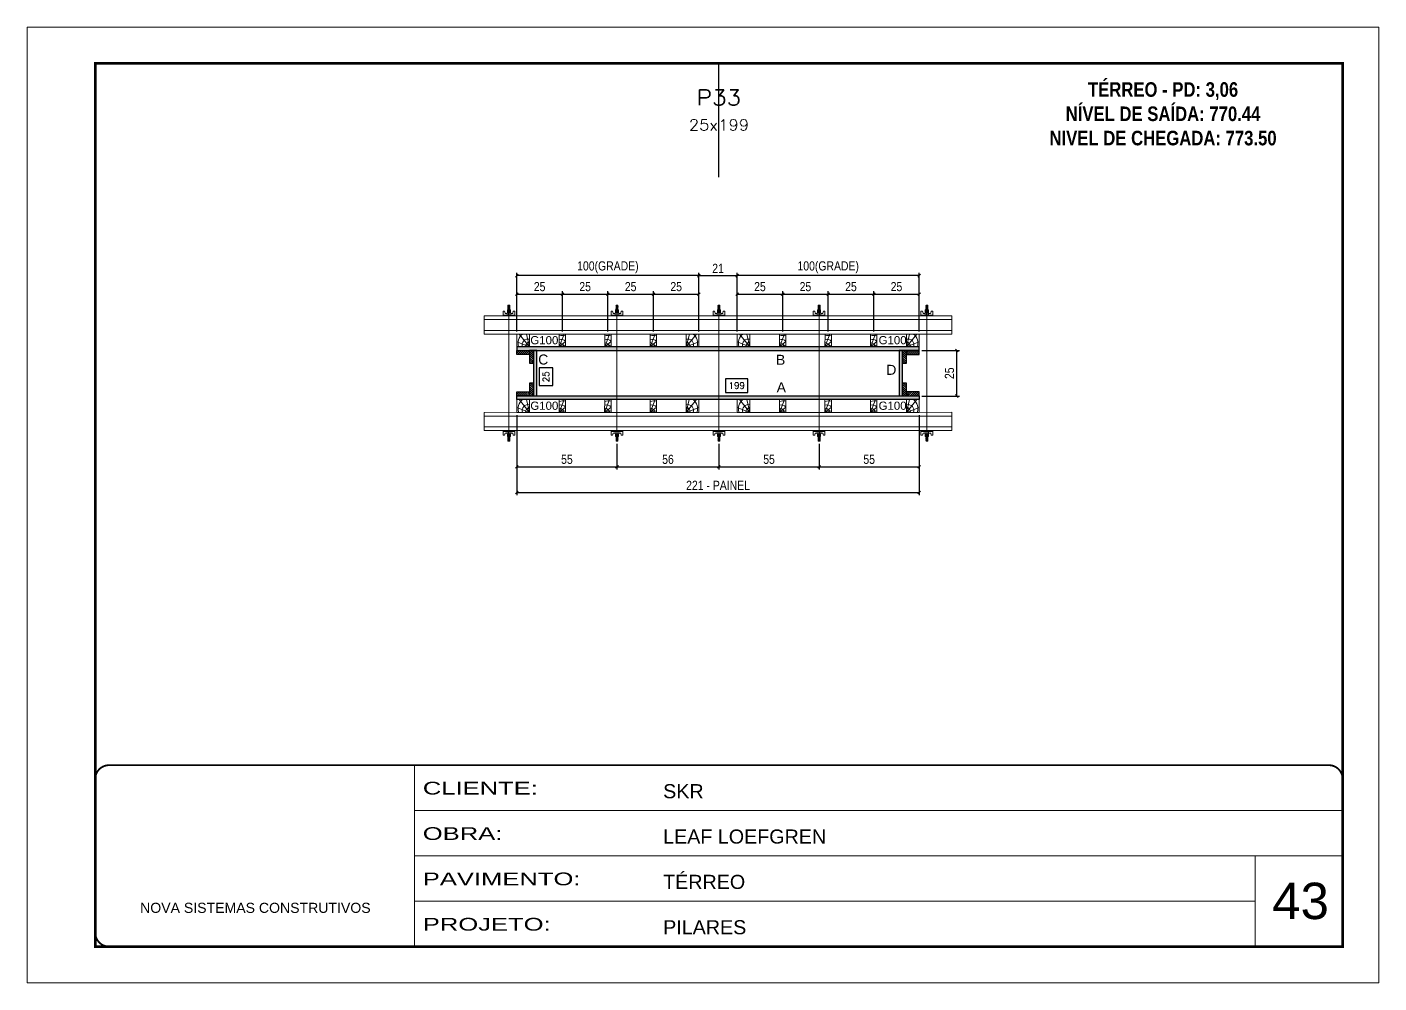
# Model space of a CAD drawing. Extents: x 14400 to 27878, y -21631 to 6985.
# Drawn here: x 17583 to 19068, y -5551 to -4501 of the extents above; entities that cross this region are included whole.
import ezdxf
from ezdxf.enums import TextEntityAlignment as Align

# ---------------------------------------------------------------- set-up
doc = ezdxf.new("R2010")
doc.units = 0
for name, pattern in [('CONTINUO', [0]), ('DASHED', [0.75, 0.5, -0.25]), ('HIDDEN', [0.375, 0.25, -0.125])]:
    doc.linetypes.add(name, pattern=pattern)
for name, color, linetype, lineweight in [('CARIMBO', 255, 'Continuous', 9), ('Folhas', 255, 'Continuous', 9), ('Hachura', 251, 'Continuous', 9), ('Madeira', 126, 'Continuous', 18), ('Perfil Metálico', 224, 'Continuous', 18), ('SARRAFO DE PRESSAO', 251, 'DASHED', 9), ('Texto Seção', 7, 'Continuous', 15)]:
    doc.layers.add(name, color=color, linetype=linetype, lineweight=lineweight)
for name, color, linetype in [('CHAPA', 1, 'Continuous'), ('COTA', 241, 'Continuous'), ('NOMENCLATURA', 7, 'Continuous'), ('SARRAFO', 251, 'Continuous'), ('Texto de Titulo', 7, 'Continuous'), ('Texto Qtd Sarr', 242, 'Continuous'), ('TEXTO_GERAL', 7, 'Continuous')]:
    doc.layers.add(name, color=color, linetype=linetype)
doc.styles.add('ARIAL', font='arial.ttf')
doc.styles.add('COTA TECNICA 2X', font='techl___.ttf', dxfattribs={"height": 10})
doc.styles.add('ROMANC', font='techb___.ttf', dxfattribs={"height": 2.5})
doc.styles.add('ROMANS', font='romans.shx')
doc.styles.add('SANSSERIF', font='sas_____.pfb')
doc.styles.add('Tecnologia', font='')
doc.styles.get('Tecnologia').set_extended_font_data('Forgotten Futurist')
doc.dimstyles.new('SECAO PILAR', dxfattribs={"dimtxt": 10, "dimasz": 3, "dimexe": 3, "dimexo": 3, "dimgap": 3, "dimtad": 1, "dimdec": 1, "dimlfac": 0.5, "dimzin": 12, "dimdsep": 46, "dimtxsty": 'COTA TECNICA 2X', "dimblk1": 'OBLIQUE', "dimblk2": 'OBLIQUE', "dimsah": 1, "dimcen": 0.9, "dimclrd": 256, "dimclre": 256, "dimclrt": 256, "dimadec": 1, "dimazin": 3, "dimtfac": 1, "dimtdec": 1, "dimtmove": 0, "dimatfit": 3, "dimfxl": 1, "dimtolj": 1, "dimtzin": 12, "dimarcsym": 0})
doc.dimstyles.new('SECÇÃO 2', dxfattribs={"dimtxt": 7, "dimasz": 6, "dimexe": 0.18, "dimexo": 2, "dimgap": -4, "dimtad": 3, "dimdec": 1, "dimlfac": 0.5, "dimzin": 12, "dimdsep": 46, "dimtxsty": 'ROMANS', "dimblk": 'ARCHTICK', "dimcen": 0.09, "dimse1": 1, "dimse2": 1, "dimsd1": 1, "dimsd2": 1, "dimclrd": 180, "dimclre": 5, "dimclrt": 1, "dimadec": 0, "dimazin": 3, "dimtfac": 1, "dimtdec": 1, "dimtofl": 0, "dimtmove": 0, "dimatfit": 3, "dimldrblk": 'ARCHTICK', "dimfxl": 1, "dimtolj": 1, "dimtzin": 0, "dimarcsym": 0})

# ---------------------------------------------------------------- blocks, each defined once
blk = doc.blocks.new('9999999999')
at = {"color": 30, "linetype": 'CONTINUO'}
for p, q in [((98564.6, 34230.2), (98564.6, 34429.4)), ((98564.6, 34379.6), (99584, 34379.6)), ((98564.6, 34329.8), (99488, 34329.8)), ((99584, 34329.8), (99488, 34329.8)), ((99488, 34329.8), (99488, 34230.2)), ((98564.6, 34280), (99488, 34280))]:
    blk.add_line(p, q, dxfattribs=at)
at = {"color": 30, "linetype": 'CONTINUO', "const_width": 2}
blk.add_lwpolyline([(99584, 34230.2), (99584, 34414.4, 0.414214), (99569, 34429.4), (98229, 34429.4, 0.414214), (98214, 34414.4), (98214, 34245.2, 0.414214), (98229, 34230.2), (99584, 34230.2)], format="xyb", dxfattribs=at)
at = {"layer": 'Folhas'}
blk.add_lwpolyline([(98139, 34190.2), (99624, 34190.2), (99624, 35240.2), (98139, 35240.2)], close=True, dxfattribs=at)
at = {"layer": 'Folhas', "color": 30, "const_width": 3}
blk.add_lwpolyline([(98214, 34230.2), (99584, 34230.2), (99584, 35200.2), (98214, 35200.2)], close=True, dxfattribs=at)
at = {"color": 7, "linetype": 'Continuous', "ltscale": 5, "style": 'ARIAL'}
for s, height, p in [('SKR', 15.48, (98837.7, 34393.1)), ('LEAF LOEFGREN', 15.483, (98837.7, 34343.3)), ('TÉRREO', 15.48, (98837.7, 34293.5)), ('NOVA SISTEMAS CONSTRUTIVOS', 11.059, (98263.2, 34267.2)), ('PILARES', 15.48, (98837.7, 34243.7))]:
    blk.add_text(s, height=height, dxfattribs=at).set_placement(p)
at = {"layer": 'Folhas', "color": 7, "style": 'Tecnologia', "width": 1.5}
for s, p in [('CLIENTE:', (98573.7, 34397.2)), ('OBRA:', (98573.7, 34347.3)), ('PAVIMENTO:', (98573.7, 34297.5)), ('PROJETO:', (98573.7, 34247.7))]:
    blk.add_text(s, height=14, dxfattribs=at).set_placement(p)
blk = doc.blocks.new('*D2009')
at = {"layer": 'COTA', "color": 180, "lineweight": -2, "transparency": 16777216}
for p, q in [((18160.9, -4875.5), (18145.9, -4875.5)), ((18145.9, -4875.5), (18145.9, -4894.9)), ((18160.9, -4894.9), (18160.9, -4875.5)), ((18145.9, -4894.9), (18160.9, -4894.9))]:
    blk.add_line(p, q, dxfattribs=at)
at = {"layer": 'Defpoints', "color": 0, "transparency": 16777216}
for p in [(18160.8, -4856.3), (18160.8, -4906.3), (18164.9, -4906.3)]:
    blk.add_point(p, dxfattribs=at)
at = {"layer": 'COTA', "color": 1, "transparency": 16777216, "insert": (18153.4, -4885.2), "char_height": 7, "attachment_point": 5, "rotation": 90, "style": 'ROMANS'}
blk.add_mtext('\\A1;25', dxfattribs=at)
blk = doc.blocks.new('_ArchTick')
at = {"color": 0, "linetype": 'ByBlock', "const_width": 0.15}
blk.add_lwpolyline([(-0.5, -0.5), (0.5, 0.5)], dxfattribs=at)
blk = doc.blocks.new('*D2010')
at = {"layer": 'COTA', "color": 180, "lineweight": -2, "transparency": 16777216}
for p, q in [((18375.3, -4887.3), (18350.6, -4887.3)), ((18350.6, -4887.3), (18350.6, -4902.3)), ((18375.3, -4902.3), (18375.3, -4887.3)), ((18350.6, -4902.3), (18375.3, -4902.3))]:
    blk.add_line(p, q, dxfattribs=at)
at = {"layer": 'Defpoints', "color": 0, "transparency": 16777216}
for p in [(18143.5, -4906.3), (18541.5, -4906.3), (18541.5, -4906.3)]:
    blk.add_point(p, dxfattribs=at)
at = {"layer": 'COTA', "color": 1, "transparency": 16777216, "insert": (18363, -4894.8), "char_height": 7, "attachment_point": 5, "style": 'ROMANS'}
blk.add_mtext('\\A1;199', dxfattribs=at)
blk = doc.blocks.new('_Oblique')
at = {"color": 0, "linetype": 'ByBlock', "lineweight": -2}
blk.add_line((-0.5, -0.5), (0.5, 0.5), dxfattribs=at)
blk = doc.blocks.new('*D2011')
at = {"layer": 'COTA', "lineweight": -2, "transparency": 16777216}
for p, q in [((18121.5, -4927.3), (18121.5, -5015.4)), ((18563.5, -4927.2), (18563.5, -5015.4)), ((18121.5, -5012.4), (18563.5, -5012.4))]:
    blk.add_line(p, q, dxfattribs=at)
at = {"layer": 'Defpoints', "color": 0, "transparency": 16777216}
for p in [(18121.5, -4924.3), (18563.5, -4924.2), (18563.5, -5012.4)]:
    blk.add_point(p, dxfattribs=at)
at = {"layer": 'COTA', "lineweight": -2, "transparency": 16777216, "xscale": 3, "yscale": 3, "zscale": 3, "rotation": 180}
blk.add_blockref('_Oblique', (18121.5, -5012.4), dxfattribs=at)
at = {"layer": 'COTA', "lineweight": -2, "transparency": 16777216, "xscale": 3, "yscale": 3, "zscale": 3}
blk.add_blockref('_Oblique', (18563.5, -5012.4), dxfattribs=at)
at = {"layer": 'COTA', "transparency": 16777216, "insert": (18342.5, -5004.4), "char_height": 10, "attachment_point": 5, "style": 'COTA TECNICA 2X'}
blk.add_mtext('\\A1;221 - PAINEL', dxfattribs=at)
blk = doc.blocks.new('*D2012')
at = {"layer": 'COTA', "lineweight": -2, "transparency": 16777216}
for p, q in [((18121.5, -4927.3), (18121.5, -4987)), ((18231.5, -4959), (18231.5, -4987)), ((18121.5, -4984), (18231.5, -4984))]:
    blk.add_line(p, q, dxfattribs=at)
at = {"layer": 'Defpoints', "color": 0, "transparency": 16777216}
for p in [(18121.5, -4924.3), (18231.5, -4956), (18231.5, -4984)]:
    blk.add_point(p, dxfattribs=at)
at = {"layer": 'COTA', "lineweight": -2, "transparency": 16777216, "xscale": 3, "yscale": 3, "zscale": 3, "rotation": 180}
blk.add_blockref('_Oblique', (18121.5, -4984), dxfattribs=at)
at = {"layer": 'COTA', "lineweight": -2, "transparency": 16777216, "xscale": 3, "yscale": 3, "zscale": 3}
blk.add_blockref('_Oblique', (18231.5, -4984), dxfattribs=at)
at = {"layer": 'COTA', "transparency": 16777216, "insert": (18176.5, -4975.9), "char_height": 10, "attachment_point": 5, "style": 'COTA TECNICA 2X'}
blk.add_mtext('\\A1;55', dxfattribs=at)
blk = doc.blocks.new('*D2013')
at = {"layer": 'COTA', "lineweight": -2, "transparency": 16777216}
for p, q in [((18563.5, -4927.3), (18563.5, -4987)), ((18453.5, -4959), (18453.5, -4987)), ((18453.5, -4984), (18563.5, -4984))]:
    blk.add_line(p, q, dxfattribs=at)
at = {"layer": 'Defpoints', "color": 0, "transparency": 16777216}
for p in [(18563.5, -4924.3), (18453.5, -4956), (18563.5, -4984)]:
    blk.add_point(p, dxfattribs=at)
at = {"layer": 'COTA', "lineweight": -2, "transparency": 16777216, "xscale": 3, "yscale": 3, "zscale": 3, "rotation": 180}
blk.add_blockref('_Oblique', (18453.5, -4984), dxfattribs=at)
at = {"layer": 'COTA', "lineweight": -2, "transparency": 16777216, "xscale": 3, "yscale": 3, "zscale": 3}
blk.add_blockref('_Oblique', (18563.5, -4984), dxfattribs=at)
at = {"layer": 'COTA', "transparency": 16777216, "insert": (18508.5, -4975.9), "char_height": 10, "attachment_point": 5, "style": 'COTA TECNICA 2X'}
blk.add_mtext('\\A1;55', dxfattribs=at)
blk = doc.blocks.new('C')
at = {"layer": 'Hachura', "color": 0}
for p, q in [((0, 3.22), (0, -3.22)), ((0.45, 3.22), (0, 3.22)), ((0.46, 3.16), (0, 3.16)), ((0.46, 3.05), (0, 3.05)), ((0.46, 2.88), (0, 2.88)), ((0, 2.75), (0, -1.16)), ((0.46, 2.65), (0, 2.65)), ((0.46, 2.23), (0, 2.23)), ((0.46, 1.51), (0, 1.51)), ((0.39, 0.49), (0.17, 0.49)), ((0.45, -3.23), (0.45, 3.22)), ((0.45, 3.22), (2.58, 3.22)), ((1.74, 0.97), (0.45, 0.97)), ((1.45, 0.1), (0.45, 0.1)), ((1.35, 1.94), (1.35, 0.96)), ((2.58, 2.39), (1.47, 2.09)), ((1.74, -0.97), (1.74, 0.97)), ((1.74, 0.97), (1.74, 0.84)), ((1.74, 0.97), (1.74, 0.84)), ((1.74, 0.84), (3.35, 0.84)), ((3.35, 0.45), (1.74, 0.45)), ((2.58, 3.22), (2.58, 2.39)), ((3.32, 0.84), (3.32, -0.84)), ((3.35, 0.84), (3.35, -0.84)), ((3.68, 0.45), (3.35, 0.45)), ((3.84, -0.52), (3.35, 0.45)), ((3.35, 0.06), (3.67, -0.57)), ((3.68, 0.45), (4.16, -0.52)), ((3.72, 0.5), (4.25, -0.57)), ((4.37, -0.55), (3.83, 0.53)), ((4.15, 0.45), (3.93, 0.45)), ((4.42, -0.52), (3.93, 0.45)), ((4.15, 0.45), (4.26, 0.45)), ((4.26, 0.45), (4.74, -0.52)), ((4.3, 0.5), (4.83, -0.57)), ((4.95, -0.55), (4.41, 0.53)), ((4.51, 0.45), (4.84, 0.45)), ((5, -0.52), (4.51, 0.45)), ((4.84, 0.45), (5.32, -0.52)), ((4.88, 0.5), (5.41, -0.57)), ((5.53, -0.55), (4.99, 0.53)), ((5.58, -0.52), (5.09, 0.45)), ((5.42, 0.45), (5.09, 0.45)), ((5.58, -0.52), (5.09, 0.45)), ((5.42, 0.45), (5.74, -0.19)), ((5.46, 0.5), (5.74, -0.07)), ((5.74, 0.19), (5.57, 0.53)), ((5.74, 0.32), (5.68, 0.45)), ((5.68, 0.45), (5.74, 0.45)), ((5.74, 0.45), (5.9, 0.29)), ((5.74, 0.45), (5.74, -0.52)), ((5.9, -0.36), (5.9, 0.29)), ((0.45, 0), (0, 0)), ((0.46, -1.52), (0, -1.52)), ((0.46, -2.23), (0, -2.23)), ((0.46, -2.65), (0, -2.65)), ((0.46, -2.88), (0, -2.88)), ((0.46, -3.05), (0, -3.05)), ((0.46, -3.16), (0, -3.16)), ((0, -3.22), (2.57, -3.22)), ((0.08, -0.48), (0.29, -0.48)), ((0.29, -0.48), (0.4, -0.48)), ((0.45, 0), (0.45, -0.97)), ((0.45, -0.16), (1.45, -0.16)), ((0.45, -0.65), (0.45, -0.32)), ((0.45, -3.23), (0.45, -0.65)), ((0.45, -0.97), (1.74, -0.97)), ((1.35, -1.94), (1.35, -0.97)), ((2.58, -2.39), (1.47, -2.1)), ((3.35, -0.32), (1.74, -0.32)), ((3.35, -0.84), (1.74, -0.84)), ((2.58, -3.23), (2.58, -2.39)), ((3.35, -0.07), (3.58, -0.52)), ((3.35, -0.52), (3.58, -0.52)), ((3.84, -0.52), (4.16, -0.52)), ((4.42, -0.52), (4.74, -0.52)), ((4.63, -0.52), (4.74, -0.52)), ((5, -0.52), (5.32, -0.52)), ((5.58, -0.52), (5.74, -0.52)), ((5.74, -0.52), (5.9, -0.36)), ((5.74, -0.52), (5.74, -0.52))]:
    blk.add_line(p, q, dxfattribs=at)
for centre, radius, start, end in [((1.52, 1.94), 0.161, 104.74356, 180), ((1.44, -0.03), 0.129, 272.69497, 87.30503), ((3.81, 0.39), 0.143, 25.56881, 154.43119), ((4.39, 0.39), 0.143, 25.56881, 154.43119), ((4.97, 0.39), 0.143, 25.56881, 154.43119), ((5.55, 0.39), 0.143, 25.56881, 154.43119), ((0.17, -0.37), 0.174, 221.74404, 317.85924), ((1.52, -1.94), 0.161, 180, 255.25644), ((3.71, -0.4), 0.174, 222.14076, 318.25596), ((4.29, -0.4), 0.174, 222.14076, 318.25596), ((4.87, -0.4), 0.174, 222.14076, 318.25596), ((5.45, -0.4), 0.174, 222.14076, 318.25596), ((5.61, -0.4), 0.174, 317.85924, 318.25596)]:
    blk.add_arc(centre, radius, start, end, dxfattribs=at)
blk = doc.blocks.new('*D2021')
at = {"layer": 'COTA', "lineweight": -2, "transparency": 16777216}
for p, q in [((18343.5, -4959), (18343.5, -4987)), ((18453.5, -4959), (18453.5, -4987)), ((18343.5, -4984), (18453.5, -4984))]:
    blk.add_line(p, q, dxfattribs=at)
at = {"layer": 'Defpoints', "color": 0, "transparency": 16777216}
for p in [(18343.5, -4956), (18453.5, -4956), (18453.5, -4984)]:
    blk.add_point(p, dxfattribs=at)
at = {"layer": 'COTA', "lineweight": -2, "transparency": 16777216, "xscale": 3, "yscale": 3, "zscale": 3, "rotation": 180}
blk.add_blockref('_Oblique', (18343.5, -4984), dxfattribs=at)
at = {"layer": 'COTA', "lineweight": -2, "transparency": 16777216, "xscale": 3, "yscale": 3, "zscale": 3}
blk.add_blockref('_Oblique', (18453.5, -4984), dxfattribs=at)
at = {"layer": 'COTA', "transparency": 16777216, "insert": (18398.5, -4975.9), "char_height": 10, "attachment_point": 5, "style": 'COTA TECNICA 2X'}
blk.add_mtext('\\A1;55', dxfattribs=at)
blk = doc.blocks.new('*D2022')
at = {"layer": 'COTA', "lineweight": -2, "transparency": 16777216}
for p, q in [((18566.5, -4856.3), (18607.8, -4856.3)), ((18604.8, -4906.3), (18604.8, -4856.3)), ((18566.5, -4906.3), (18607.8, -4906.3))]:
    blk.add_line(p, q, dxfattribs=at)
at = {"layer": 'Defpoints', "color": 0, "transparency": 16777216}
for p in [(18563.5, -4856.3), (18604.8, -4856.3), (18563.5, -4906.3)]:
    blk.add_point(p, dxfattribs=at)
at = {"layer": 'COTA', "lineweight": -2, "transparency": 16777216, "xscale": 3, "yscale": 3, "zscale": 3}
for p, rotation in [((18604.8, -4856.3), 90), ((18604.8, -4906.3), 270)]:
    blk.add_blockref('_Oblique', p, dxfattribs=dict(at, rotation=rotation))
at = {"layer": 'COTA', "transparency": 16777216, "insert": (18596.7, -4881.3), "char_height": 10, "attachment_point": 5, "rotation": 90, "style": 'COTA TECNICA 2X'}
blk.add_mtext('\\A1;25', dxfattribs=at)
blk = doc.blocks.new('*D2023')
at = {"layer": 'COTA', "lineweight": -2, "transparency": 16777216}
for p, q in [((18231.5, -4959), (18231.5, -4987)), ((18343.5, -4959), (18343.5, -4987)), ((18231.5, -4984), (18343.5, -4984))]:
    blk.add_line(p, q, dxfattribs=at)
at = {"layer": 'Defpoints', "color": 0, "transparency": 16777216}
for p in [(18231.5, -4956), (18343.5, -4956), (18343.5, -4984)]:
    blk.add_point(p, dxfattribs=at)
at = {"layer": 'COTA', "lineweight": -2, "transparency": 16777216, "xscale": 3, "yscale": 3, "zscale": 3, "rotation": 180}
blk.add_blockref('_Oblique', (18231.5, -4984), dxfattribs=at)
at = {"layer": 'COTA', "lineweight": -2, "transparency": 16777216, "xscale": 3, "yscale": 3, "zscale": 3}
blk.add_blockref('_Oblique', (18343.5, -4984), dxfattribs=at)
at = {"layer": 'COTA', "transparency": 16777216, "insert": (18287.5, -4975.9), "char_height": 10, "attachment_point": 5, "style": 'COTA TECNICA 2X'}
blk.add_mtext('\\A1;56', dxfattribs=at)
blk = doc.blocks.new('PONTALETE')
at = {"layer": 'Madeira'}
for q in [(2.71, 7), (7, 5.76), (7, 1.74)]:
    blk.add_line((0, 0), q, dxfattribs=at)
blk.add_lwpolyline([(0, 0), (7, 0), (7, 7), (0, 7)], close=True, dxfattribs=at)
for centre, radius, start, end in [((2.04, 0.06), 6.23, 37.28179, 109.09128), ((1.09, 0.9), 3.19, 343.60304, 109.98471), ((-0.21, -0.78), 3.09, 14.63219, 86.0383)]:
    blk.add_arc(centre, radius, start, end, dxfattribs=at)
blk = doc.blocks.new('MEIO PONTALETE')
at = {"layer": 'Madeira'}
for q in [(2.71, 7), (3.5, 2.88), (3.5, 0.87)]:
    blk.add_line((0, 0), q, dxfattribs=at)
blk.add_lwpolyline([(0, 0), (3.5, 0), (3.5, 7), (0, 7)], close=True, dxfattribs=at)
for centre, radius, start, end in [((2.04, 0.06), 6.23, 76.44987, 109.09128), ((1.09, 0.9), 3.19, 40.90626, 109.98471), ((-0.21, -0.78), 3.09, 14.63219, 86.0383)]:
    blk.add_arc(centre, radius, start, end, dxfattribs=at)
blk = doc.blocks.new('*D2014')
at = {"layer": 'COTA', "lineweight": -2, "transparency": 16777216}
for p, q in [((18363.5, -4835.3), (18363.5, -4791.3)), ((18363.5, -4794.3), (18413.5, -4794.3)), ((18413.5, -4835.3), (18413.5, -4791.3))]:
    blk.add_line(p, q, dxfattribs=at)
at = {"layer": 'Defpoints', "color": 0, "transparency": 16777216}
for p in [(18413.5, -4794.3), (18363.5, -4838.3), (18413.5, -4838.3)]:
    blk.add_point(p, dxfattribs=at)
at = {"layer": 'COTA', "lineweight": -2, "transparency": 16777216, "xscale": 3, "yscale": 3, "zscale": 3, "rotation": 180}
blk.add_blockref('_Oblique', (18363.5, -4794.3), dxfattribs=at)
at = {"layer": 'COTA', "lineweight": -2, "transparency": 16777216, "xscale": 3, "yscale": 3, "zscale": 3}
blk.add_blockref('_Oblique', (18413.5, -4794.3), dxfattribs=at)
at = {"layer": 'COTA', "transparency": 16777216, "insert": (18388.5, -4786.2), "char_height": 10, "attachment_point": 5, "style": 'COTA TECNICA 2X'}
blk.add_mtext('\\A1;25', dxfattribs=at)
blk = doc.blocks.new('*D2015')
at = {"layer": 'COTA', "lineweight": -2, "transparency": 16777216}
for p, q in [((18363.5, -4835.3), (18363.5, -4771.1)), ((18563.5, -4774.1), (18363.5, -4774.1)), ((18563.5, -4835.3), (18563.5, -4771.1))]:
    blk.add_line(p, q, dxfattribs=at)
at = {"layer": 'Defpoints', "color": 0, "transparency": 16777216}
for p in [(18363.5, -4774.1), (18363.5, -4838.3), (18563.5, -4838.3)]:
    blk.add_point(p, dxfattribs=at)
at = {"layer": 'COTA', "lineweight": -2, "transparency": 16777216, "xscale": 3, "yscale": 3, "zscale": 3, "rotation": 180}
blk.add_blockref('_Oblique', (18363.5, -4774.1), dxfattribs=at)
at = {"layer": 'COTA', "lineweight": -2, "transparency": 16777216, "xscale": 3, "yscale": 3, "zscale": 3}
blk.add_blockref('_Oblique', (18563.5, -4774.1), dxfattribs=at)
at = {"layer": 'COTA', "transparency": 16777216, "insert": (18463.5, -4764.9), "char_height": 10, "attachment_point": 5, "style": 'COTA TECNICA 2X'}
blk.add_mtext('\\A1;100(GRADE)', dxfattribs=at)
blk = doc.blocks.new('*D2024')
at = {"layer": 'COTA', "lineweight": -2, "transparency": 16777216}
for p, q in [((18413.5, -4835.3), (18413.5, -4791.3)), ((18413.5, -4794.3), (18463.5, -4794.3)), ((18463.5, -4835.3), (18463.5, -4791.3))]:
    blk.add_line(p, q, dxfattribs=at)
at = {"layer": 'Defpoints', "color": 0, "transparency": 16777216}
for p in [(18463.5, -4794.3), (18413.5, -4838.3), (18463.5, -4838.3)]:
    blk.add_point(p, dxfattribs=at)
at = {"layer": 'COTA', "lineweight": -2, "transparency": 16777216, "xscale": 3, "yscale": 3, "zscale": 3, "rotation": 180}
blk.add_blockref('_Oblique', (18413.5, -4794.3), dxfattribs=at)
at = {"layer": 'COTA', "lineweight": -2, "transparency": 16777216, "xscale": 3, "yscale": 3, "zscale": 3}
blk.add_blockref('_Oblique', (18463.5, -4794.3), dxfattribs=at)
at = {"layer": 'COTA', "transparency": 16777216, "insert": (18438.5, -4786.2), "char_height": 10, "attachment_point": 5, "style": 'COTA TECNICA 2X'}
blk.add_mtext('\\A1;25', dxfattribs=at)
blk = doc.blocks.new('*D2025')
at = {"layer": 'COTA', "lineweight": -2, "transparency": 16777216}
for p, q in [((18463.5, -4835.3), (18463.5, -4791.3)), ((18463.5, -4794.3), (18513.5, -4794.3)), ((18513.5, -4835.3), (18513.5, -4791.3))]:
    blk.add_line(p, q, dxfattribs=at)
at = {"layer": 'Defpoints', "color": 0, "transparency": 16777216}
for p in [(18513.5, -4794.3), (18463.5, -4838.3), (18513.5, -4838.3)]:
    blk.add_point(p, dxfattribs=at)
at = {"layer": 'COTA', "lineweight": -2, "transparency": 16777216, "xscale": 3, "yscale": 3, "zscale": 3, "rotation": 180}
blk.add_blockref('_Oblique', (18463.5, -4794.3), dxfattribs=at)
at = {"layer": 'COTA', "lineweight": -2, "transparency": 16777216, "xscale": 3, "yscale": 3, "zscale": 3}
blk.add_blockref('_Oblique', (18513.5, -4794.3), dxfattribs=at)
at = {"layer": 'COTA', "transparency": 16777216, "insert": (18488.5, -4786.2), "char_height": 10, "attachment_point": 5, "style": 'COTA TECNICA 2X'}
blk.add_mtext('\\A1;25', dxfattribs=at)
blk = doc.blocks.new('*D2026')
at = {"layer": 'COTA', "lineweight": -2, "transparency": 16777216}
for p, q in [((18513.5, -4835.3), (18513.5, -4791.3)), ((18513.5, -4794.3), (18563.5, -4794.3)), ((18563.5, -4835.3), (18563.5, -4791.3))]:
    blk.add_line(p, q, dxfattribs=at)
at = {"layer": 'Defpoints', "color": 0, "transparency": 16777216}
for p in [(18563.5, -4794.3), (18513.5, -4838.3), (18563.5, -4838.3)]:
    blk.add_point(p, dxfattribs=at)
at = {"layer": 'COTA', "lineweight": -2, "transparency": 16777216, "xscale": 3, "yscale": 3, "zscale": 3, "rotation": 180}
blk.add_blockref('_Oblique', (18513.5, -4794.3), dxfattribs=at)
at = {"layer": 'COTA', "lineweight": -2, "transparency": 16777216, "xscale": 3, "yscale": 3, "zscale": 3}
blk.add_blockref('_Oblique', (18563.5, -4794.3), dxfattribs=at)
at = {"layer": 'COTA', "transparency": 16777216, "insert": (18538.5, -4786.2), "char_height": 10, "attachment_point": 5, "style": 'COTA TECNICA 2X'}
blk.add_mtext('\\A1;25', dxfattribs=at)
blk = doc.blocks.new('*D2016')
at = {"layer": 'COTA', "lineweight": -2, "transparency": 16777216}
for p, q in [((18121.5, -4835.3), (18121.5, -4791.3)), ((18121.5, -4794.3), (18171.5, -4794.3)), ((18171.5, -4835.3), (18171.5, -4791.3))]:
    blk.add_line(p, q, dxfattribs=at)
at = {"layer": 'Defpoints', "color": 0, "transparency": 16777216}
for p in [(18171.5, -4794.3), (18121.5, -4838.3), (18171.5, -4838.3)]:
    blk.add_point(p, dxfattribs=at)
at = {"layer": 'COTA', "lineweight": -2, "transparency": 16777216, "xscale": 3, "yscale": 3, "zscale": 3, "rotation": 180}
blk.add_blockref('_Oblique', (18121.5, -4794.3), dxfattribs=at)
at = {"layer": 'COTA', "lineweight": -2, "transparency": 16777216, "xscale": 3, "yscale": 3, "zscale": 3}
blk.add_blockref('_Oblique', (18171.5, -4794.3), dxfattribs=at)
at = {"layer": 'COTA', "transparency": 16777216, "insert": (18146.5, -4786.2), "char_height": 10, "attachment_point": 5, "style": 'COTA TECNICA 2X'}
blk.add_mtext('\\A1;25', dxfattribs=at)
blk = doc.blocks.new('*D2017')
at = {"layer": 'COTA', "lineweight": -2, "transparency": 16777216}
for p, q in [((18121.5, -4835.3), (18121.5, -4771.1)), ((18321.5, -4774.1), (18121.5, -4774.1)), ((18321.5, -4835.3), (18321.5, -4771.1))]:
    blk.add_line(p, q, dxfattribs=at)
at = {"layer": 'Defpoints', "color": 0, "transparency": 16777216}
for p in [(18121.5, -4774.1), (18121.5, -4838.3), (18321.5, -4838.3)]:
    blk.add_point(p, dxfattribs=at)
at = {"layer": 'COTA', "lineweight": -2, "transparency": 16777216, "xscale": 3, "yscale": 3, "zscale": 3, "rotation": 180}
blk.add_blockref('_Oblique', (18121.5, -4774.1), dxfattribs=at)
at = {"layer": 'COTA', "lineweight": -2, "transparency": 16777216, "xscale": 3, "yscale": 3, "zscale": 3}
blk.add_blockref('_Oblique', (18321.5, -4774.1), dxfattribs=at)
at = {"layer": 'COTA', "transparency": 16777216, "insert": (18221.5, -4764.9), "char_height": 10, "attachment_point": 5, "style": 'COTA TECNICA 2X'}
blk.add_mtext('\\A1;100(GRADE)', dxfattribs=at)
blk = doc.blocks.new('*D2027')
at = {"layer": 'COTA', "lineweight": -2, "transparency": 16777216}
for p, q in [((18171.5, -4835.3), (18171.5, -4791.3)), ((18171.5, -4794.3), (18221.5, -4794.3)), ((18221.5, -4835.3), (18221.5, -4791.3))]:
    blk.add_line(p, q, dxfattribs=at)
at = {"layer": 'Defpoints', "color": 0, "transparency": 16777216}
for p in [(18221.5, -4794.3), (18171.5, -4838.3), (18221.5, -4838.3)]:
    blk.add_point(p, dxfattribs=at)
at = {"layer": 'COTA', "lineweight": -2, "transparency": 16777216, "xscale": 3, "yscale": 3, "zscale": 3, "rotation": 180}
blk.add_blockref('_Oblique', (18171.5, -4794.3), dxfattribs=at)
at = {"layer": 'COTA', "lineweight": -2, "transparency": 16777216, "xscale": 3, "yscale": 3, "zscale": 3}
blk.add_blockref('_Oblique', (18221.5, -4794.3), dxfattribs=at)
at = {"layer": 'COTA', "transparency": 16777216, "insert": (18196.5, -4786.2), "char_height": 10, "attachment_point": 5, "style": 'COTA TECNICA 2X'}
blk.add_mtext('\\A1;25', dxfattribs=at)
blk = doc.blocks.new('*D2028')
at = {"layer": 'COTA', "lineweight": -2, "transparency": 16777216}
for p, q in [((18221.5, -4835.3), (18221.5, -4791.3)), ((18221.5, -4794.3), (18271.5, -4794.3)), ((18271.5, -4835.3), (18271.5, -4791.3))]:
    blk.add_line(p, q, dxfattribs=at)
at = {"layer": 'Defpoints', "color": 0, "transparency": 16777216}
for p in [(18271.5, -4794.3), (18221.5, -4838.3), (18271.5, -4838.3)]:
    blk.add_point(p, dxfattribs=at)
at = {"layer": 'COTA', "lineweight": -2, "transparency": 16777216, "xscale": 3, "yscale": 3, "zscale": 3, "rotation": 180}
blk.add_blockref('_Oblique', (18221.5, -4794.3), dxfattribs=at)
at = {"layer": 'COTA', "lineweight": -2, "transparency": 16777216, "xscale": 3, "yscale": 3, "zscale": 3}
blk.add_blockref('_Oblique', (18271.5, -4794.3), dxfattribs=at)
at = {"layer": 'COTA', "transparency": 16777216, "insert": (18246.5, -4786.2), "char_height": 10, "attachment_point": 5, "style": 'COTA TECNICA 2X'}
blk.add_mtext('\\A1;25', dxfattribs=at)
blk = doc.blocks.new('*D2029')
at = {"layer": 'COTA', "lineweight": -2, "transparency": 16777216}
for p, q in [((18271.5, -4835.3), (18271.5, -4791.3)), ((18271.5, -4794.3), (18321.5, -4794.3)), ((18321.5, -4835.3), (18321.5, -4791.3))]:
    blk.add_line(p, q, dxfattribs=at)
at = {"layer": 'Defpoints', "color": 0, "transparency": 16777216}
for p in [(18321.5, -4794.3), (18271.5, -4838.3), (18321.5, -4838.3)]:
    blk.add_point(p, dxfattribs=at)
at = {"layer": 'COTA', "lineweight": -2, "transparency": 16777216, "xscale": 3, "yscale": 3, "zscale": 3, "rotation": 180}
blk.add_blockref('_Oblique', (18271.5, -4794.3), dxfattribs=at)
at = {"layer": 'COTA', "lineweight": -2, "transparency": 16777216, "xscale": 3, "yscale": 3, "zscale": 3}
blk.add_blockref('_Oblique', (18321.5, -4794.3), dxfattribs=at)
at = {"layer": 'COTA', "transparency": 16777216, "insert": (18296.5, -4786.2), "char_height": 10, "attachment_point": 5, "style": 'COTA TECNICA 2X'}
blk.add_mtext('\\A1;25', dxfattribs=at)
blk = doc.blocks.new('*D2018')
at = {"layer": 'COTA', "lineweight": -2, "transparency": 16777216}
for p, q in [((18321.5, -4835.3), (18321.5, -4771.1)), ((18321.5, -4774.1), (18363.5, -4774.1)), ((18363.5, -4835.3), (18363.5, -4771.1))]:
    blk.add_line(p, q, dxfattribs=at)
at = {"layer": 'Defpoints', "color": 0, "transparency": 16777216}
for p in [(18363.5, -4774.1), (18321.5, -4838.3), (18363.5, -4838.3)]:
    blk.add_point(p, dxfattribs=at)
at = {"layer": 'COTA', "lineweight": -2, "transparency": 16777216, "xscale": 3, "yscale": 3, "zscale": 3, "rotation": 180}
blk.add_blockref('_Oblique', (18321.5, -4774.1), dxfattribs=at)
at = {"layer": 'COTA', "lineweight": -2, "transparency": 16777216, "xscale": 3, "yscale": 3, "zscale": 3}
blk.add_blockref('_Oblique', (18363.5, -4774.1), dxfattribs=at)
at = {"layer": 'COTA', "transparency": 16777216, "insert": (18342.5, -4766.1), "char_height": 10, "attachment_point": 5, "style": 'COTA TECNICA 2X'}
blk.add_mtext('\\A1;21', dxfattribs=at)
blk = doc.blocks.new('titulo1')
at = {"layer": 'Defpoints', "color": 252, "linetype": 'HIDDEN', "ltscale": 2}
blk.add_line((0, 0), (0, 125), dxfattribs=at)
at = {"layer": 'Defpoints', "style": 'ROMANS', "oblique": 15}
blk.add_attdef('FOLHA', text='', height=10, dxfattribs=at).set_placement((0, 15.6), align=Align.MIDDLE_CENTER)
at = {"layer": 'Texto Qtd Sarr', "color": 3, "style": 'ROMANS', "oblique": 15}
for tag, height, p in [('TITULO', 17, (0, 71.4)), ('SEÇÃO', 12, (0, 41.5))]:
    blk.add_attdef(tag, text='', height=height, dxfattribs=at).set_placement(p, align=Align.MIDDLE_CENTER)

msp = doc.modelspace()

# ---------------------------------------------------------------- hatches: boundary and pattern name
at = {"layer": 'Hachura'}
h = msp.add_hatch(color=256, dxfattribs=at)
h.dxf.hatch_style = 1
h.paths.add_polyline_path([(18563.47, -4856.28), (18563.47, -4852.28), (18121.47, -4852.28), (18121.47, -4856.28)])
h = msp.add_hatch(dxfattribs=at)
h.set_pattern_fill('ANSI31', color=256, scale=0.5, angle=180, style=0)
h.set_pattern_definition([(225, (8997.515, -27752.084), (1.12253202, -1.12253202), [])])
h.paths.add_polyline_path([(18135.47, -4860.68), (18135.47, -4856.28), (18121.47, -4856.28), (18121.47, -4860.68)])
h = msp.add_hatch(dxfattribs=at)
h.set_pattern_fill('ANSI31', color=256, scale=0.5, angle=270, style=0)
h.set_pattern_definition([(315, (41031.275, -14359.2276), (1.12253202, 1.12253202), [])])
h.paths.add_polyline_path([(18139.87, -4870.28), (18135.47, -4870.28), (18135.47, -4856.28), (18139.87, -4856.28)])
h = msp.add_hatch(color=256, dxfattribs=at)
h.dxf.hatch_style = 1
h.paths.add_polyline_path([(18139.87, -4906.28), (18143.47, -4906.28), (18143.47, -4856.28), (18139.87, -4856.28)])
h = msp.add_hatch(color=256, dxfattribs=at)
h.dxf.hatch_style = 1
h.paths.add_polyline_path([(18541.47, -4906.28), (18545.07, -4906.28), (18545.07, -4856.28), (18541.47, -4856.28)])
h = msp.add_hatch(dxfattribs=at)
h.set_pattern_fill('ANSI31', color=256, scale=0.5, angle=270, style=0)
h.set_pattern_definition([(315, (41440.875, -14359.2276), (1.12253202, 1.12253202), [])])
h.paths.add_polyline_path([(18549.47, -4870.28), (18545.07, -4870.28), (18545.07, -4856.28), (18549.47, -4856.28)])
h = msp.add_hatch(dxfattribs=at)
h.set_pattern_fill('ANSI31', color=256, scale=0.5, angle=180, style=0)
h.set_pattern_definition([(225, (9425.515, -27785.684), (1.12253202, -1.12253202), [])])
h.paths.add_polyline_path([(18563.47, -4856.28), (18563.47, -4860.68), (18549.47, -4860.68), (18549.47, -4856.28)])
h = msp.add_hatch(dxfattribs=at)
h.set_pattern_fill('ANSI31', color=256, scale=0.5, angle=270, style=0)
h.set_pattern_definition([(315, (41031.275, -14395.2276), (1.12253202, 1.12253202), [])])
h.paths.add_polyline_path([(18139.87, -4906.28), (18135.47, -4906.28), (18135.47, -4892.28), (18139.87, -4892.28)])
h = msp.add_hatch(dxfattribs=at)
h.set_pattern_fill('ANSI31', color=256, scale=0.5, angle=270, style=0)
h.set_pattern_definition([(315, (41440.875, -14395.2276), (1.12253202, 1.12253202), [])])
h.paths.add_polyline_path([(18549.47, -4906.28), (18545.07, -4906.28), (18545.07, -4892.28), (18549.47, -4892.28)])
h = msp.add_hatch(dxfattribs=at)
h.set_pattern_fill('ANSI31', color=256, scale=0.5, angle=180, style=0)
h.set_pattern_definition([(225, (8997.515, -27797.684), (1.12253202, -1.12253202), [])])
h.paths.add_polyline_path([(18135.47, -4906.28), (18135.47, -4901.88), (18121.47, -4901.88), (18121.47, -4906.28)])
h = msp.add_hatch(color=256, dxfattribs=at)
h.dxf.hatch_style = 1
h.paths.add_polyline_path([(18563.47, -4906.28), (18563.47, -4910.28), (18121.47, -4910.28), (18121.47, -4906.28)])
h = msp.add_hatch(dxfattribs=at)
h.set_pattern_fill('ANSI31', color=256, scale=0.5, angle=180, style=0)
h.set_pattern_definition([(225, (9060.515, -27797.684), (1.12253202, -1.12253202), [])])
h.paths.add_polyline_path([(18549.47, -4906.28), (18549.47, -4901.88), (18563.47, -4901.88), (18563.47, -4906.28)])

# ---------------------------------------------------------------- linework, layer by layer
at = {"layer": 'CHAPA'}
for points in [[(18563.47, -4856.28), (18563.47, -4852.28), (18121.47, -4852.28), (18121.47, -4856.28)], [(18139.87, -4906.28), (18143.47, -4906.28), (18143.47, -4856.28), (18139.87, -4856.28)], [(18541.47, -4906.28), (18545.07, -4906.28), (18545.07, -4856.28), (18541.47, -4856.28)], [(18563.47, -4906.28), (18563.47, -4910.28), (18121.47, -4910.28), (18121.47, -4906.28)]]:
    msp.add_lwpolyline(points, close=True, dxfattribs=at)
at = {"layer": 'Hachura'}
for p, q in [((18112.78, -4955.05), (18112.78, -4811.31)), ((18231.47, -4955.05), (18231.47, -4811.31)), ((18343.47, -4955.05), (18343.47, -4811.31)), ((18453.47, -4955.05), (18453.47, -4811.31)), ((18571.86, -4955.05), (18571.86, -4811.31))]:
    msp.add_line(p, q, dxfattribs=at)
at = {"layer": 'Madeira'}
for points in [[(18121.47, -4852.27), (18121.48, -4838.27), (18321.48, -4838.28), (18321.46, -4852.28)], [(18363.47, -4852.27), (18363.49, -4838.27), (18563.48, -4838.28), (18563.47, -4852.28)], [(18121.45, -4924.26), (18121.47, -4910.26), (18321.46, -4910.26), (18321.44, -4924.26)], [(18363.46, -4924.26), (18363.47, -4910.26), (18563.47, -4910.26), (18563.45, -4924.26)]]:
    msp.add_lwpolyline(points, close=True, dxfattribs=at)
at = {"layer": 'Perfil Metálico'}
for p, q in [((18599.18, -4822.34), (18085.75, -4822.34)), ((18599.18, -4834.34), (18085.75, -4834.34)), ((18599.18, -4928.28), (18085.75, -4928.28)), ((18599.18, -4940.28), (18085.75, -4940.28))]:
    msp.add_line(p, q, dxfattribs=at)
for points in [[(18599.18, -4838.28), (18599.18, -4818.28), (18085.75, -4818.34), (18085.75, -4838.34)], [(18085.75, -4924.28), (18085.75, -4944.28), (18599.18, -4944.22), (18599.18, -4924.22)]]:
    msp.add_lwpolyline(points, close=True, dxfattribs=at)
at = {"layer": 'SARRAFO'}
for points in [[(18121.47, -4856.28), (18135.47, -4856.28), (18135.47, -4860.68), (18121.47, -4860.68)], [(18121.47, -4856.28), (18135.47, -4856.28), (18135.47, -4860.68), (18121.47, -4860.68)], [(18135.47, -4856.28), (18135.47, -4870.28), (18139.87, -4870.28), (18139.87, -4856.28)], [(18135.47, -4856.28), (18135.47, -4870.28), (18139.87, -4870.28), (18139.87, -4856.28)], [(18545.07, -4856.28), (18545.07, -4870.28), (18549.47, -4870.28), (18549.47, -4856.28)], [(18545.07, -4856.28), (18545.07, -4870.28), (18549.47, -4870.28), (18549.47, -4856.28)], [(18549.47, -4860.68), (18563.47, -4860.68), (18563.47, -4856.28), (18549.47, -4856.28)], [(18549.47, -4860.68), (18563.47, -4860.68), (18563.47, -4856.28), (18549.47, -4856.28)], [(18135.47, -4892.28), (18135.47, -4906.28), (18139.87, -4906.28), (18139.87, -4892.28)], [(18135.47, -4892.28), (18135.47, -4906.28), (18139.87, -4906.28), (18139.87, -4892.28)], [(18545.07, -4892.28), (18545.07, -4906.28), (18549.47, -4906.28), (18549.47, -4892.28)], [(18545.07, -4892.28), (18545.07, -4906.28), (18549.47, -4906.28), (18549.47, -4892.28)], [(18121.47, -4901.88), (18135.47, -4901.88), (18135.47, -4906.28), (18121.47, -4906.28)], [(18121.47, -4901.88), (18135.47, -4901.88), (18135.47, -4906.28), (18121.47, -4906.28)], [(18563.47, -4901.88), (18549.47, -4901.88), (18549.47, -4906.28), (18563.47, -4906.28)], [(18563.47, -4901.88), (18549.47, -4901.88), (18549.47, -4906.28), (18563.47, -4906.28)]]:
    msp.add_lwpolyline(points, close=True, dxfattribs=at)

# ---------------------------------------------------------------- block references
at = {"layer": 'Hachura', "linetype": 'Continuous', "yscale": 2, "zscale": 2}
for p, xscale, rotation in [((18112.79, -4818.31), -2, 270), ((18231.46, -4818.31), 2, 90.00000000000001), ((18343.46, -4818.31), 2, 90.00000000000001), ((18453.46, -4818.31), 2, 90.00000000000001), ((18571.85, -4818.31), 2, 90.00000000000001), ((18112.78, -4944.25), 2, 270), ((18231.47, -4944.25), -2, 90), ((18343.47, -4944.25), -2, 90), ((18453.47, -4944.25), -2, 90), ((18571.86, -4944.25), -2, 90)]:
    msp.add_blockref('C', p, dxfattribs=dict(at, xscale=xscale, rotation=rotation))
at = {"layer": 'Madeira'}
for name, p, xscale, yscale, zscale, rotation in [('PONTALETE', (18135.47, -4852.28), 2, 2, 2, 89.93708930310329), ('MEIO PONTALETE', (18167.97, -4852.27), 1.999999997962732, 1.999999997962732, 1.999999997962732, 359.9370893031033), ('MEIO PONTALETE', (18217.97, -4852.27), 1.999999997962732, 1.999999997962732, 1.999999997962732, 359.9370893031033), ('MEIO PONTALETE', (18267.97, -4852.27), 1.999999997962732, 1.999999997962732, 1.999999997962732, 359.9370893031033), ('PONTALETE', (18307.46, -4852.26), -2, 2, 2, 269.9370893031033), ('PONTALETE', (18377.47, -4852.28), 2, 2, 2, 89.93708930310329), ('MEIO PONTALETE', (18409.97, -4852.27), 1.999999997962732, 1.999999997962732, 1.999999997962732, 359.9370893031033), ('MEIO PONTALETE', (18459.97, -4852.27), 1.999999997962732, 1.999999997962732, 1.999999997962732, 359.9370893031033), ('MEIO PONTALETE', (18509.97, -4852.27), 1.999999997962732, 1.999999997962732, 1.999999997962732, 359.9370893031033), ('PONTALETE', (18549.47, -4852.26), -2, 2, 2, 269.9370893031033), ('PONTALETE', (18135.45, -4924.27), 2, 2, 2, 89.93708930310329), ('MEIO PONTALETE', (18167.95, -4924.26), 1.999999997962732, 1.999999997962732, 1.999999997962732, 359.9370893031033), ('MEIO PONTALETE', (18217.95, -4924.26), 1.999999997962732, 1.999999997962732, 1.999999997962732, 359.9370893031033), ('MEIO PONTALETE', (18267.95, -4924.26), 1.999999997962732, 1.999999997962732, 1.999999997962732, 359.9370893031033), ('PONTALETE', (18307.44, -4924.25), -2, 2, 2, 269.9370893031033), ('PONTALETE', (18377.46, -4924.27), 2, 2, 2, 89.93708930310329), ('MEIO PONTALETE', (18409.96, -4924.26), 1.999999997962732, 1.999999997962732, 1.999999997962732, 359.9370893031033), ('MEIO PONTALETE', (18459.96, -4924.26), 1.999999997962732, 1.999999997962732, 1.999999997962732, 359.9370893031033), ('MEIO PONTALETE', (18509.96, -4924.26), 1.999999997962732, 1.999999997962732, 1.999999997962732, 359.9370893031033), ('PONTALETE', (18549.45, -4924.25), -2, 2, 2, 269.9370893031033)]:
    msp.add_blockref(name, p, dxfattribs=dict(at, xscale=xscale, yscale=yscale, zscale=zscale, rotation=rotation))
at = {"layer": 'SARRAFO DE PRESSAO', "color": 6, "linetype": 'ByBlock'}
msp.add_blockref('9999999999', (-80555.51, -39741.23), dxfattribs=at)
at = {"layer": 'Texto Seção'}
ref = msp.add_blockref('titulo1', (18343.47, -4666.02), dxfattribs=at)
ref.add_attrib('TITULO', 'P33', dxfattribs={"layer": 'Texto de Titulo', "color": 7, "height": 17, "style": 'ROMANS', "width": 1.1}).set_placement((18343.47, -4578.52), align=Align.MIDDLE_CENTER)
ref.add_attrib('SEÇÃO', '25x199', dxfattribs={"layer": 'Texto de Titulo', "color": 7, "height": 12, "style": 'ROMANS', "width": 1.1}).set_placement((18343.47, -4608.52), align=Align.MIDDLE_CENTER)

# ---------------------------------------------------------------- texts
at = {"layer": 'CARIMBO', "style": 'ARIAL'}
msp.add_text('43', height=40, dxfattribs=at).set_placement((18951.33, -5480.88))
at = {"layer": 'NOMENCLATURA', "color": 2, "insert": (18831.31, -4534.96), "char_height": 16, "attachment_point": 2, "style": 'ROMANC'}
msp.add_mtext_dynamic_manual_height_columns('\\PTÉRREO - PD: 3,06\\PNÍVEL DE SAÍDA: 770.44\\PNIVEL DE CHEGADA: 773.50', width=432.3511, gutter_width=1, heights=[0], dxfattribs=at)
at = {"layer": 'TEXTO_GERAL', "color": 0, "linetype": 'Continuous', "style": 'SANSSERIF'}
for p in [(18136.32, -4844.98), (18518.87, -4844.98), (18136.31, -4916.96), (18518.85, -4916.96)]:
    msp.add_text('G100', height=9, dxfattribs=at).set_placement(p, align=Align.MIDDLE_LEFT)
at = {"layer": 'TEXTO_GERAL', "style": 'ARIAL'}
for s, p in [('C', (18150.48, -4866.22)), ('B', (18411.23, -4866.53)), ('D', (18532.83, -4877.55)), ('A', (18411.98, -4896.76))]:
    msp.add_text(s, height=11, dxfattribs=at).set_placement(p, align=Align.MIDDLE_CENTER)

# ---------------------------------------------------------------- dimensions: what is measured, and where the dimension line sits
at = {"layer": 'COTA'}
for base, p1, p2, text, picture, middle in [((18121.48, -4774.14), (18321.48, -4838.29), (18121.48, -4838.26), '<>(GRADE)', '*D2017', (18221.48, -4764.92)), ((18363.49, -4774.14), (18563.48, -4838.29), (18363.49, -4838.26), '<>(GRADE)', '*D2015', (18463.49, -4764.92)), ((18563.47, -5012.44), (18121.47, -4924.27), (18563.47, -4924.23), '<> - PAINEL', '*D2011', (18342.47, -5004.36))]:
    dim = msp.add_linear_dim(base=base, p1=p1, p2=p2, text=text, dimstyle='SECAO PILAR', dxfattribs=at)
    dim.commit()
    dim.dimension.update_dxf_attribs({"geometry": picture, "text_midpoint": middle})
for base, p1, p2, picture, middle in [((18363.49, -4774.14), (18321.48, -4838.31), (18363.49, -4838.26), '*D2018', (18342.48, -4766.08)), ((18171.48, -4794.34), (18121.48, -4838.26), (18171.48, -4838.28), '*D2016', (18146.48, -4786.23)), ((18221.48, -4794.34), (18171.48, -4838.28), (18221.48, -4838.28), '*D2027', (18196.48, -4786.23)), ((18271.48, -4794.34), (18221.48, -4838.28), (18271.48, -4838.28), '*D2028', (18246.48, -4786.23)), ((18321.48, -4794.34), (18271.48, -4838.28), (18321.48, -4838.28), '*D2029', (18296.48, -4786.23)), ((18413.49, -4794.34), (18363.49, -4838.26), (18413.49, -4838.28), '*D2014', (18388.49, -4786.23)), ((18463.49, -4794.34), (18413.49, -4838.28), (18463.49, -4838.28), '*D2024', (18438.49, -4786.23)), ((18513.49, -4794.34), (18463.49, -4838.28), (18513.49, -4838.28), '*D2025', (18488.49, -4786.23)), ((18563.48, -4794.34), (18513.49, -4838.28), (18563.48, -4838.28), '*D2026', (18538.49, -4786.23)), ((18231.53, -4984.01), (18121.47, -4924.28), (18231.53, -4956.05), '*D2012', (18176.5, -4975.9)), ((18563.47, -4984.01), (18453.53, -4956.05), (18563.47, -4924.28), '*D2013', (18508.5, -4975.9)), ((18343.53, -4984.01), (18231.53, -4956.05), (18343.53, -4956.05), '*D2023', (18287.53, -4975.9)), ((18453.53, -4984.01), (18343.53, -4956.05), (18453.53, -4956.05), '*D2021', (18398.53, -4975.9))]:
    dim = msp.add_linear_dim(base=base, p1=p1, p2=p2, dimstyle='SECAO PILAR', dxfattribs=at)
    dim.commit()
    dim.dimension.update_dxf_attribs({"geometry": picture, "text_midpoint": middle})
dim = msp.add_linear_dim(base=(18604.77, -4856.28), p1=(18563.47, -4906.28), p2=(18563.47, -4856.28), angle=90, dimstyle='SECAO PILAR', dxfattribs=at)
dim.commit()
dim.dimension.update_dxf_attribs({"geometry": '*D2022', "text_midpoint": (18596.66, -4881.28)})
dim = msp.add_linear_dim(base=(18164.88, -4906.28), p1=(18160.79, -4856.28), p2=(18160.79, -4906.28), angle=270, dimstyle='SECÇÃO 2', dxfattribs=at)
dim.commit()
dim.dimension.update_dxf_attribs({"geometry": '*D2009', "text_midpoint": (18164.88, -4885.2), "dimtype": 160})
dim = msp.add_linear_dim(base=(18541.47, -4906.28), p1=(18143.47, -4906.28), p2=(18541.47, -4906.28), dimstyle='SECÇÃO 2', dxfattribs=at)
dim.commit()
dim.dimension.update_dxf_attribs({"geometry": '*D2010', "text_midpoint": (18362.98, -4906.28), "dimtype": 160})

doc.saveas('drawing.dxf')
